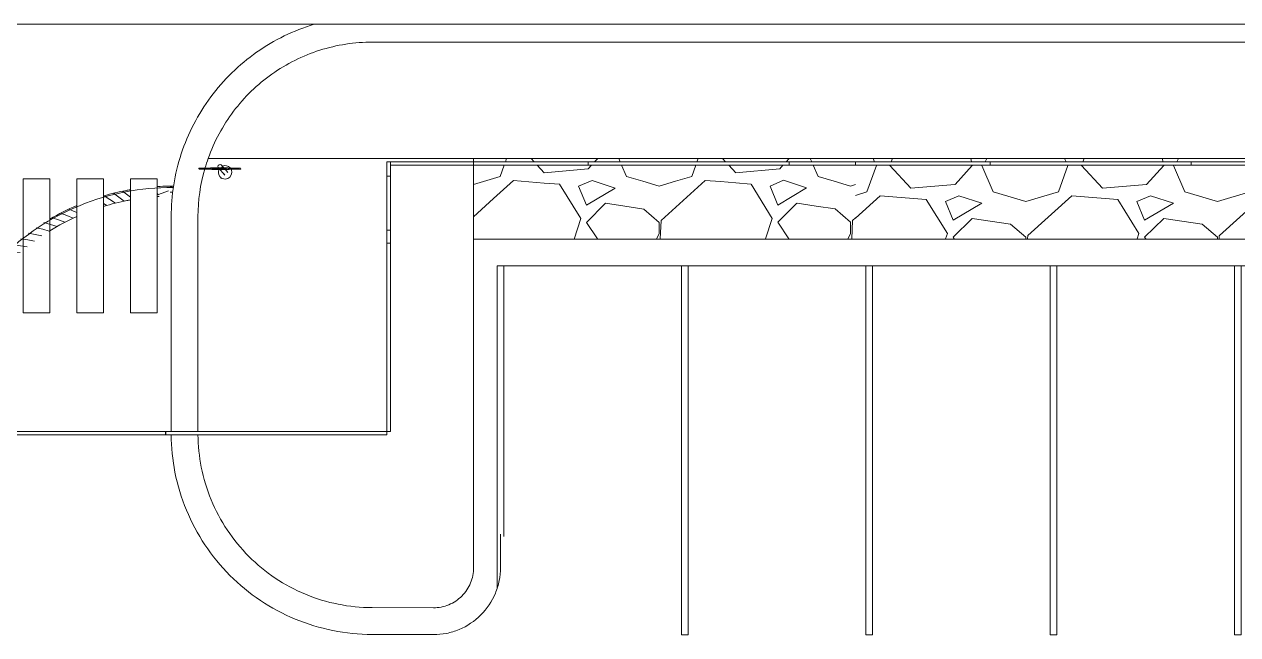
# Model space of a CAD drawing. Header units: metres. Extents: x -55 to 263, y -124 to 62.
# Drawn here: x 2.04 to 20.15, y 33.04 to 42.14 of the extents above; entities that cross this region are included whole.
import ezdxf

# ---------------------------------------------------------------- set-up
doc = ezdxf.new("R2010")
doc.units = ezdxf.units.M
for name, color, linetype, lineweight in [('0-1', 7, 'Continuous', 5), ('45ESTAC-1', 53, 'Continuous', 5), ('46BANQ-2', 254, 'Continuous', 5), ('47VEGET-1', 53, 'Continuous', 5), ('55BARANDAL-1', 53, 'Continuous', 5), ('55BARANDAL-2', 133, 'Continuous', 5), ('70LINEA-1', 254, 'Continuous', 5), ('70LINEA-2', 50, 'Continuous', 5)]:
    doc.layers.add(name, color=color, linetype=linetype, lineweight=lineweight)

# ---------------------------------------------------------------- blocks, each defined once
blk = doc.blocks.new('FP_12-A1 _ A250')
at = {"layer": '70LINEA-1'}
for p, q in [((9.142, 39.87), (9.202, 40.04)), ((9.22, 40.09), (9.238, 40.141)), ((9.649, 40.09), (9.602, 40.141)), ((9.799, 39.928), (9.696, 40.04)), ((10.506, 40.04), (10.456, 39.984)), ((10.597, 40.141), (10.551, 40.09)), ((10.91, 40.141), (10.932, 40.09)), ((10.954, 40.04), (11.027, 39.871)), ((11.999, 39.871), (12.059, 40.04)), ((12.077, 40.09), (12.095, 40.141)), ((12.506, 40.09), (12.46, 40.141)), ((12.656, 39.929), (12.553, 40.04)), ((13.361, 40.04), (13.313, 39.985)), ((13.453, 40.141), (13.407, 40.09)), ((13.768, 40.141), (13.79, 40.09)), ((13.812, 40.04), (13.884, 39.872)), ((8.944, 39.812), (9.142, 39.87)), ((10.018, 39.947), (9.799, 39.928)), ((10.237, 39.966), (10.018, 39.947)), ((10.456, 39.985), (10.237, 39.966)), ((11.027, 39.871), (11.27, 39.8)), ((11.756, 39.8), (11.999, 39.871)), ((12.874, 39.948), (12.655, 39.929)), ((13.093, 39.967), (12.874, 39.948)), ((13.312, 39.986), (13.093, 39.967)), ((13.884, 39.872), (14.127, 39.801)), ((8.746, 39.754), (8.944, 39.812)), ((9.342, 39.813), (9.044, 39.542)), ((9.57, 39.794), (9.342, 39.813)), ((9.799, 39.775), (9.57, 39.794)), ((10.028, 39.757), (9.799, 39.775)), ((10.343, 39.245), (10.028, 39.757)), ((10.513, 39.814), (10.313, 39.728)), ((10.313, 39.728), (10.428, 39.444)), ((10.428, 39.444), (10.856, 39.7)), ((10.856, 39.7), (10.513, 39.814)), ((11.27, 39.8), (11.513, 39.729)), ((11.513, 39.729), (11.756, 39.8)), ((12.199, 39.814), (11.871, 39.515)), ((12.427, 39.795), (12.199, 39.814)), ((12.656, 39.776), (12.427, 39.795)), ((12.884, 39.757), (12.656, 39.776)), ((13.2, 39.246), (12.885, 39.758)), ((13.37, 39.815), (13.17, 39.729)), ((13.17, 39.729), (13.285, 39.445)), ((13.285, 39.445), (13.713, 39.701)), ((13.713, 39.701), (13.37, 39.815)), ((14.127, 39.801), (14.37, 39.73)), ((14.37, 39.73), (14.442, 39.751)), ((9.044, 39.542), (8.746, 39.271)), ((10.714, 39.472), (10.428, 39.188)), ((11, 39.43), (10.714, 39.472)), ((11.871, 39.515), (11.543, 39.216)), ((13.57, 39.473), (13.285, 39.189)), ((13.856, 39.431), (13.571, 39.473)), ((11.285, 39.387), (11, 39.43)), ((11.514, 39.188), (11.285, 39.387)), ((14.142, 39.388), (13.856, 39.431)), ((14.371, 39.189), (14.142, 39.388)), ((10.246, 38.94), (10.343, 39.245)), ((10.428, 39.188), (10.594, 38.941)), ((11.514, 39.017), (11.514, 39.188)), ((11.543, 39.216), (11.53, 38.941)), ((13.102, 38.941), (13.199, 39.245)), ((13.285, 39.189), (13.451, 38.942)), ((14.371, 39.018), (14.371, 39.189)), ((14.399, 39.217), (14.387, 38.942)), ((14.441, 39.256), (14.399, 39.217)), ((11.472, 38.941), (11.514, 39.017)), ((14.329, 38.942), (14.371, 39.018))]:
    blk.add_line(p, q, dxfattribs=at)
blk = doc.blocks.new('FP_13-A1 _ A250')
at = {"layer": '70LINEA-1'}
for p, q in [((14.613, 39.641), (14.756, 40.034)), ((14.706, 40.141), (14.729, 40.09)), ((14.753, 40.04), (14.756, 40.034)), ((14.956, 40.034), (14.958, 40.04)), ((15.27, 39.697), (14.956, 40.035)), ((14.977, 40.09), (14.996, 40.141)), ((16.185, 40.034), (15.928, 39.753)), ((16.173, 40.09), (16.163, 40.141)), ((16.185, 40.034), (16.183, 40.04)), ((16.327, 40.034), (16.499, 39.641)), ((16.356, 40.034), (16.358, 40.04)), ((16.38, 40.09), (16.402, 40.141)), ((17.471, 39.641), (17.613, 40.034)), ((17.563, 40.141), (17.587, 40.09)), ((17.611, 40.04), (17.613, 40.034)), ((17.813, 40.034), (17.815, 40.04)), ((18.128, 39.698), (17.813, 40.035)), ((17.835, 40.09), (17.854, 40.141)), ((19.042, 40.034), (18.785, 39.753)), ((19.031, 40.09), (19.02, 40.141)), ((19.042, 40.034), (19.041, 40.04)), ((19.185, 40.034), (19.356, 39.641)), ((19.213, 40.034), (19.216, 40.04)), ((19.238, 40.09), (19.26, 40.141)), ((20.328, 39.641), (20.471, 40.034)), ((20.42, 40.141), (20.444, 40.09)), ((20.468, 40.04), (20.471, 40.034)), ((20.671, 40.034), (20.673, 40.04)), ((20.985, 39.698), (20.671, 40.035)), ((20.692, 40.09), (20.711, 40.141)), ((21.899, 40.034), (21.643, 39.753)), ((21.888, 40.09), (21.878, 40.141)), ((21.899, 40.034), (21.898, 40.04)), ((22.042, 40.034), (22.214, 39.641)), ((22.071, 40.034), (22.073, 40.04)), ((22.095, 40.09), (22.117, 40.141)), ((23.186, 39.641), (23.328, 40.034)), ((23.278, 40.141), (23.302, 40.09)), ((23.326, 40.04), (23.328, 40.034)), ((23.843, 39.698), (23.528, 40.035)), ((23.549, 40.09), (23.569, 40.141)), ((24.757, 40.034), (24.5, 39.753)), ((24.745, 40.09), (24.735, 40.141)), ((24.757, 40.034), (24.756, 40.04)), ((24.9, 40.034), (25.071, 39.641)), ((24.953, 40.09), (24.975, 40.141)), ((26.043, 39.641), (26.186, 40.034)), ((26.135, 40.141), (26.159, 40.09)), ((26.183, 40.04), (26.186, 40.034)), ((26.7, 39.698), (26.386, 40.035)), ((26.407, 40.09), (26.426, 40.141)), ((27.614, 40.034), (27.357, 39.753)), ((27.603, 40.09), (27.593, 40.141)), ((27.614, 40.034), (27.613, 40.04)), ((27.757, 40.034), (27.929, 39.641)), ((27.81, 40.09), (27.832, 40.141)), ((28.901, 39.641), (29.043, 40.035)), ((28.993, 40.141), (29.017, 40.09)), ((29.041, 40.04), (29.043, 40.034)), ((29.558, 39.698), (29.243, 40.035)), ((29.264, 40.09), (29.284, 40.141)), ((30.472, 40.034), (30.215, 39.753)), ((30.46, 40.09), (30.45, 40.141)), ((30.472, 40.034), (30.471, 40.04)), ((30.615, 40.035), (30.786, 39.641)), ((30.668, 40.09), (30.69, 40.141)), ((31.758, 39.641), (31.901, 40.035)), ((31.85, 40.141), (31.874, 40.09)), ((32.415, 39.698), (32.101, 40.035)), ((32.122, 40.09), (32.141, 40.141)), ((33.329, 40.034), (33.072, 39.753)), ((33.318, 40.09), (33.308, 40.141)), ((33.329, 40.034), (33.328, 40.04)), ((33.472, 40.035), (33.644, 39.641)), ((33.525, 40.09), (33.547, 40.141)), ((15.927, 39.753), (15.27, 39.697)), ((18.785, 39.753), (18.128, 39.697)), ((21.642, 39.753), (20.985, 39.697)), ((24.5, 39.753), (23.843, 39.697)), ((27.357, 39.753), (26.7, 39.697)), ((30.215, 39.753), (29.558, 39.697)), ((33.072, 39.754), (32.415, 39.697)), ((14.441, 39.591), (14.613, 39.641)), ((14.813, 39.585), (14.441, 39.25)), ((15.499, 39.528), (14.813, 39.584)), ((15.814, 39.022), (15.499, 39.528)), ((15.985, 39.584), (15.785, 39.5)), ((15.785, 39.5), (15.899, 39.219)), ((15.899, 39.219), (16.328, 39.472)), ((16.328, 39.472), (15.985, 39.585)), ((16.499, 39.641), (16.985, 39.5)), ((16.985, 39.5), (17.471, 39.641)), ((17.671, 39.585), (17.014, 38.994)), ((18.357, 39.528), (17.671, 39.584)), ((18.672, 39.023), (18.357, 39.528)), ((18.842, 39.585), (18.642, 39.5)), ((18.642, 39.5), (18.757, 39.219)), ((18.757, 39.219), (19.185, 39.472)), ((19.185, 39.472), (18.842, 39.585)), ((19.356, 39.641), (19.842, 39.5)), ((19.843, 39.5), (20.328, 39.641)), ((20.528, 39.585), (19.872, 38.994)), ((21.214, 39.528), (20.528, 39.584)), ((21.529, 39.023), (21.214, 39.529)), ((21.7, 39.585), (21.5, 39.5)), ((21.5, 39.5), (21.614, 39.219)), ((21.614, 39.219), (22.043, 39.472)), ((22.043, 39.472), (21.7, 39.585)), ((22.214, 39.641), (22.7, 39.5)), ((22.7, 39.5), (23.186, 39.641)), ((23.386, 39.585), (22.729, 38.994)), ((24.072, 39.528), (23.386, 39.584)), ((24.387, 39.023), (24.072, 39.529)), ((24.557, 39.585), (24.357, 39.5)), ((24.357, 39.5), (24.472, 39.219)), ((24.472, 39.219), (24.9, 39.472)), ((24.9, 39.472), (24.557, 39.585)), ((25.071, 39.641), (25.557, 39.5)), ((25.558, 39.5), (26.043, 39.641)), ((26.243, 39.585), (25.586, 38.994)), ((26.929, 39.528), (26.243, 39.584)), ((27.244, 39.023), (26.929, 39.529)), ((27.415, 39.585), (27.215, 39.5)), ((27.215, 39.5), (27.329, 39.219)), ((27.329, 39.219), (27.758, 39.472)), ((27.758, 39.472), (27.415, 39.585)), ((27.929, 39.641), (28.415, 39.5)), ((28.415, 39.5), (28.901, 39.641)), ((29.101, 39.585), (28.444, 38.994)), ((29.787, 39.528), (29.101, 39.585)), ((30.102, 39.023), (29.787, 39.529)), ((30.272, 39.585), (30.072, 39.5)), ((30.072, 39.5), (30.187, 39.219)), ((30.187, 39.219), (30.615, 39.472)), ((30.615, 39.472), (30.272, 39.585)), ((30.786, 39.641), (31.272, 39.5)), ((31.272, 39.5), (31.758, 39.641)), ((31.958, 39.585), (31.301, 38.994)), ((32.644, 39.528), (31.958, 39.585)), ((32.959, 39.023), (32.644, 39.529)), ((33.13, 39.585), (32.93, 39.5)), ((32.93, 39.5), (33.044, 39.219)), ((33.044, 39.219), (33.473, 39.472)), ((33.473, 39.472), (33.13, 39.585)), ((33.644, 39.641), (34.13, 39.5)), ((34.13, 39.5), (34.351, 39.564)), ((16.185, 39.247), (15.9, 38.966)), ((16.757, 39.163), (16.185, 39.247)), ((16.986, 38.966), (16.757, 39.163)), ((19.043, 39.247), (18.757, 38.966)), ((19.614, 39.163), (19.043, 39.247)), ((19.843, 38.966), (19.615, 39.163)), ((21.9, 39.247), (21.615, 38.966)), ((22.472, 39.163), (21.9, 39.247)), ((22.701, 38.966), (22.472, 39.163)), ((24.758, 39.247), (24.472, 38.966)), ((25.329, 39.163), (24.758, 39.247)), ((25.558, 38.966), (25.329, 39.163)), ((27.615, 39.247), (27.33, 38.966)), ((28.187, 39.163), (27.615, 39.248)), ((28.416, 38.966), (28.187, 39.163)), ((30.472, 39.247), (30.187, 38.966)), ((31.044, 39.163), (30.473, 39.248)), ((31.273, 38.966), (31.044, 39.163)), ((33.33, 39.247), (33.044, 38.966)), ((33.902, 39.163), (33.33, 39.248)), ((34.131, 38.966), (33.902, 39.163)), ((34.351, 39.167), (34.159, 38.994)), ((15.788, 38.942), (15.814, 39.022)), ((15.9, 38.966), (15.916, 38.942)), ((16.985, 38.942), (16.985, 38.966)), ((17.014, 38.994), (17.011, 38.942)), ((18.645, 38.942), (18.671, 39.022)), ((18.757, 38.966), (18.774, 38.942)), ((19.843, 38.942), (19.843, 38.966)), ((19.871, 38.994), (19.869, 38.942)), ((21.503, 38.942), (21.529, 39.022)), ((21.615, 38.966), (21.631, 38.942)), ((22.7, 38.942), (22.7, 38.966)), ((22.729, 38.994), (22.726, 38.942)), ((24.36, 38.942), (24.386, 39.022)), ((24.472, 38.966), (24.488, 38.942)), ((25.558, 38.942), (25.558, 38.966)), ((25.586, 38.994), (25.584, 38.942)), ((27.218, 38.942), (27.244, 39.022)), ((27.329, 38.966), (27.346, 38.942)), ((28.415, 38.942), (28.415, 38.966)), ((28.444, 38.995), (28.441, 38.942)), ((30.075, 38.942), (30.101, 39.022)), ((30.187, 38.966), (30.203, 38.942)), ((31.273, 38.942), (31.273, 38.966)), ((31.301, 38.995), (31.299, 38.942)), ((32.933, 38.942), (32.959, 39.023)), ((33.044, 38.966), (33.061, 38.942)), ((34.13, 38.942), (34.13, 38.966)), ((34.159, 38.995), (34.156, 38.942))]:
    blk.add_line(p, q, dxfattribs=at)
blk = doc.blocks.new('FP_250-A1 _ A250')
at = {"layer": '70LINEA-2'}
for p, q in [((3.509, 39.653), (3.589, 39.592)), ((3.225, 39.47), (3.273, 39.44)), ((3.235, 39.585), (3.321, 39.531)), ((3.321, 39.531), (3.403, 39.475)), ((3.372, 39.622), (3.454, 39.565)), ((3.454, 39.565), (3.534, 39.505)), ((3.589, 39.592), (3.625, 39.563)), ((4.025, 39.617), (4.044, 39.598)), ((2.582, 39.324), (2.677, 39.289)), ((2.677, 39.289), (2.77, 39.25)), ((2.708, 39.387), (2.802, 39.347)), ((2.802, 39.347), (2.825, 39.336)), ((2.218, 39.108), (2.318, 39.085)), ((2.336, 39.185), (2.435, 39.157)), ((2.435, 39.157), (2.531, 39.126)), ((2.458, 39.257), (2.555, 39.225)), ((2.555, 39.225), (2.649, 39.191)), ((1.991, 38.941), (2.093, 38.926)), ((2.093, 38.926), (2.193, 38.907)), ((2.103, 39.027), (2.204, 39.007)), ((2.204, 39.007), (2.303, 38.985)), ((2.318, 39.085), (2.416, 39.058)), ((1.778, 38.757), (1.881, 38.75)), ((1.881, 38.75), (1.982, 38.739)), ((1.882, 38.851), (1.985, 38.84)), ((1.985, 38.84), (2.086, 38.825)), ((1.676, 38.659), (1.78, 38.656)), ((1.78, 38.656), (1.882, 38.65)), ((1.486, 38.451), (1.59, 38.456)), ((1.579, 38.556), (1.683, 38.558)), ((1.59, 38.456), (1.693, 38.459)), ((1.683, 38.558), (1.786, 38.556)), ((1.313, 38.228), (1.416, 38.243)), ((1.397, 38.341), (1.501, 38.351)), ((1.416, 38.243), (1.519, 38.253)), ((1.501, 38.351), (1.604, 38.358)), ((1.233, 38.112), (1.336, 38.131)), ((1.26, 38.016), (1.362, 38.035)), ((1.336, 38.131), (1.438, 38.146)), ((1.086, 37.871), (1.188, 37.898)), ((1.157, 37.993), (1.26, 38.016)), ((1.188, 37.898), (1.289, 37.922)), ((0.96, 37.619), (1.059, 37.655)), ((1.021, 37.746), (1.121, 37.778)), ((1.059, 37.655), (1.159, 37.687)), ((1.121, 37.778), (1.222, 37.806)), ((0.904, 37.49), (1.002, 37.53)), ((1.002, 37.53), (1.1, 37.566)), ((0.853, 37.358), (0.949, 37.402)), ((0.902, 37.273), (0.998, 37.317)), ((0.949, 37.402), (1.046, 37.443)), ((0.767, 37.09), (0.86, 37.142)), ((0.807, 37.225), (0.902, 37.273)), ((0.86, 37.142), (0.954, 37.19)), ((0.732, 36.953), (0.823, 37.009)), ((0.791, 36.875), (0.881, 36.931)), ((0.823, 37.009), (0.915, 37.061)), ((0.702, 36.815), (0.791, 36.875)), ((0.764, 36.74), (0.852, 36.8)), ((0.659, 36.537), (0.743, 36.604)), ((0.678, 36.676), (0.764, 36.74)), ((0.743, 36.604), (0.828, 36.667)), ((0.646, 36.396), (0.727, 36.467)), ((0.716, 36.33), (0.796, 36.4)), ((0.727, 36.467), (0.81, 36.534)), ((0.638, 36.255), (0.716, 36.33)), ((0.717, 36.198), (0.788, 36.266)), ((0.647, 36.126), (0.717, 36.198)), ((0.78, 36.126), (0.785, 36.132))]:
    blk.add_line(p, q, dxfattribs=at)
blk = doc.blocks.new('FP_251-A1 _ A250')
at = {"layer": '70LINEA-2'}
for p, q in [((4.178, 39.727), (4.217, 39.724)), ((4.217, 39.724), (4.248, 39.724)), ((4.248, 39.724), (4.269, 39.727))]:
    blk.add_line(p, q, dxfattribs=at)
blk = doc.blocks.new('FP_252-A1 _ A250')
at = {"layer": '70LINEA-2'}
for p, q in [((4.218, 39.638), (4.239, 39.638)), ((4.239, 39.638), (4.257, 39.637))]:
    blk.add_line(p, q, dxfattribs=at)
blk = doc.blocks.new('Parking Lot - Single - Single-V91-A1 _ A250')
at = {"layer": '70LINEA-1'}
for p, q in [((20.095, 38.509), (20.095, 38.54)), ((20.095, 38.54), (20.096, 38.54)), ((20.196, 38.54), (20.096, 38.54)), ((20.096, 38.54), (20.096, 33.04)), ((22.846, 38.54), (20.196, 38.54)), ((20.196, 33.04), (20.196, 38.54)), ((20.095, 33.04), (20.096, 33.04)), ((20.096, 33.04), (20.196, 33.04)), ((20.196, 33.04), (20.195, 33.04))]:
    blk.add_line(p, q, dxfattribs=at)
blk = doc.blocks.new('Parking Lot - Single - Single-V92-A1 _ A250')
at = {"layer": '70LINEA-1'}
for p, q in [((17.345, 37.387), (17.345, 38.54)), ((17.345, 38.54), (17.346, 38.54)), ((17.446, 38.54), (17.346, 38.54)), ((17.346, 38.54), (17.346, 33.04)), ((20.096, 38.54), (17.446, 38.54)), ((17.446, 33.04), (17.446, 38.54)), ((17.345, 33.04), (17.346, 33.04)), ((17.346, 33.04), (17.446, 33.04)), ((17.446, 33.04), (17.445, 33.04))]:
    blk.add_line(p, q, dxfattribs=at)
blk = doc.blocks.new('Parking Lot - Single - Single-V93-A1 _ A250')
at = {"layer": '70LINEA-1'}
for p, q in [((14.595, 36.265), (14.595, 38.54)), ((14.595, 38.54), (14.596, 38.54)), ((14.696, 38.54), (14.596, 38.54)), ((14.596, 38.54), (14.596, 33.04)), ((17.346, 38.54), (14.696, 38.54)), ((14.696, 33.04), (14.696, 38.54)), ((14.595, 33.04), (14.596, 33.04)), ((14.596, 33.04), (14.696, 33.04)), ((14.696, 33.04), (14.695, 33.04))]:
    blk.add_line(p, q, dxfattribs=at)
blk = doc.blocks.new('Parking Lot - Single - Single-V94-A1 _ A250')
at = {"layer": '70LINEA-1'}
for p, q in [((11.845, 35.143), (11.845, 38.54)), ((11.845, 38.54), (11.846, 38.54)), ((11.946, 38.54), (11.846, 38.54)), ((11.846, 38.54), (11.846, 33.04)), ((14.596, 38.54), (11.946, 38.54)), ((11.946, 33.04), (11.946, 38.54)), ((11.845, 33.04), (11.846, 33.04)), ((11.846, 33.04), (11.946, 33.04)), ((11.946, 33.04), (11.945, 33.04))]:
    blk.add_line(p, q, dxfattribs=at)
blk = doc.blocks.new('Parking Lot - Single - Single-V95-A1 _ A250')
at = {"layer": '70LINEA-1'}
for p, q in [((0.05, 0), (-0.05, 0)), ((-0.05, 0), (-0.05, -4.81)), ((2.7, 0), (0.05, 0)), ((0.05, -4.038), (0.05, 0))]:
    blk.add_line(p, q, dxfattribs=at)
blk = doc.blocks.new('Street Paint - Crossroad - Peatonal Walk-7942358-A1 _ A250')
at = {"layer": '70LINEA-2'}
for p, q in [((-2.375, 39.839), (-2.775, 39.839)), ((-2.775, 39.839), (-2.775, 37.84)), ((-2.375, 37.84), (-2.375, 39.839)), ((-1.575, 39.839), (-1.975, 39.839)), ((-1.975, 39.839), (-1.975, 37.84)), ((-1.575, 37.84), (-1.575, 39.839)), ((-0.775, 39.839), (-1.175, 39.839)), ((-1.175, 39.839), (-1.175, 37.84)), ((-0.775, 38.982), (-0.775, 39.839)), ((0.025, 39.839), (-0.375, 39.839)), ((-0.375, 39.839), (-0.375, 38.626)), ((0.025, 38.131), (0.025, 39.839)), ((0.825, 39.839), (0.425, 39.839)), ((0.425, 39.839), (0.425, 37.84)), ((0.825, 37.84), (0.825, 39.839)), ((1.625, 39.839), (1.225, 39.839)), ((1.225, 39.839), (1.225, 37.84)), ((1.625, 37.84), (1.625, 39.839)), ((2.425, 39.839), (2.025, 39.839)), ((2.025, 39.839), (2.025, 37.84)), ((2.425, 37.84), (2.425, 39.839)), ((3.225, 39.839), (2.825, 39.839)), ((2.825, 39.839), (2.825, 37.84)), ((3.225, 37.84), (3.225, 39.839)), ((4.025, 39.839), (3.625, 39.839)), ((3.625, 39.839), (3.625, 37.84)), ((4.025, 37.84), (4.025, 39.839)), ((-0.775, 37.84), (-0.775, 38.843)), ((-0.375, 38.437), (-0.375, 37.84)), ((0.025, 37.84), (0.025, 38.101)), ((-2.775, 37.84), (-2.375, 37.84)), ((-2.775, 37.839), (-2.775, 37.84)), ((-2.375, 37.839), (-2.775, 37.839)), ((-2.375, 37.84), (-2.375, 37.839)), ((-1.975, 37.84), (-1.575, 37.84)), ((-1.975, 37.839), (-1.975, 37.84)), ((-1.575, 37.839), (-1.975, 37.839)), ((-1.575, 37.84), (-1.575, 37.839)), ((-1.175, 37.84), (-0.775, 37.84)), ((-1.175, 37.839), (-1.175, 37.84)), ((-0.775, 37.839), (-1.175, 37.839)), ((-0.775, 37.84), (-0.775, 37.839)), ((-0.375, 37.84), (0.025, 37.84)), ((-0.375, 37.839), (-0.375, 37.84)), ((0.025, 37.839), (-0.375, 37.839)), ((0.025, 37.84), (0.025, 37.839)), ((0.425, 37.84), (0.825, 37.84)), ((0.425, 37.839), (0.425, 37.84)), ((0.825, 37.839), (0.425, 37.839)), ((0.825, 37.84), (0.825, 37.839)), ((1.225, 37.84), (1.625, 37.84)), ((1.625, 37.839), (1.243, 37.839)), ((1.625, 37.84), (1.625, 37.839)), ((2.025, 37.84), (2.425, 37.84)), ((2.025, 37.839), (2.025, 37.84)), ((2.425, 37.839), (2.025, 37.839)), ((2.425, 37.84), (2.425, 37.839)), ((2.825, 37.84), (3.225, 37.84)), ((2.825, 37.839), (2.825, 37.84)), ((3.225, 37.839), (2.825, 37.839)), ((3.225, 37.84), (3.225, 37.839)), ((3.625, 37.84), (4.025, 37.84)), ((3.625, 37.839), (3.625, 37.84)), ((4.025, 37.839), (3.625, 37.839)), ((4.025, 37.84), (4.025, 37.839))]:
    blk.add_line(p, q, dxfattribs=at)
blk = doc.blocks.new('Railing - Railing-7509075-A1 _ A250')
at = {"layer": '55BARANDAL-1'}
for p, q in [((4.153, 36.021), (4.153, 36.072)), ((7.453, 36.072), (4.153, 36.072)), ((7.453, 36.072), (7.453, 36.021)), ((4.153, 36.021), (7.453, 36.021))]:
    blk.add_line(p, q, dxfattribs=at)
blk = doc.blocks.new('Railing - Railing-7533586-A1 _ A250')
at = {"layer": '55BARANDAL-1'}
for p, q in [((8.746, 40.04), (8.746, 40.09)), ((8.746, 40.09), (10.454, 40.09)), ((10.454, 40.04), (8.746, 40.04)), ((10.454, 40.09), (10.454, 40.04)), ((10.454, 40.04), (10.454, 40.09)), ((10.454, 40.09), (13.454, 40.09)), ((13.454, 40.04), (10.454, 40.04)), ((13.454, 40.09), (13.454, 40.04)), ((13.454, 40.04), (13.454, 40.09)), ((13.454, 40.09), (14.442, 40.09)), ((14.442, 40.04), (13.454, 40.04)), ((14.442, 40.04), (14.442, 40.09)), ((14.442, 40.09), (16.453, 40.09)), ((16.453, 40.04), (14.442, 40.04)), ((16.453, 40.09), (16.453, 40.04)), ((16.453, 40.04), (16.453, 40.09)), ((16.453, 40.09), (19.453, 40.09)), ((19.453, 40.04), (16.453, 40.04)), ((19.453, 40.09), (19.453, 40.04)), ((19.453, 40.04), (19.453, 40.09)), ((19.453, 40.09), (22.453, 40.09)), ((22.453, 40.04), (19.453, 40.04))]:
    blk.add_line(p, q, dxfattribs=at)
at = {"layer": '55BARANDAL-2'}
for p, q in [((7.504, 40.09), (8.746, 40.09)), ((8.746, 40.04), (7.504, 40.04))]:
    blk.add_line(p, q, dxfattribs=at)
blk = doc.blocks.new('Railing - Railing-7658345-A1 _ A250')
at = {"layer": '55BARANDAL-1'}
for p, q in [((0.681, 36.021), (0.681, 36.072)), ((4.149, 36.072), (0.681, 36.072)), ((4.149, 36.072), (4.149, 36.021)), ((0.681, 36.021), (4.149, 36.021))]:
    blk.add_line(p, q, dxfattribs=at)
blk = doc.blocks.new('Railing - Railing-7659047-A1 _ A250')
at = {"layer": '55BARANDAL-1'}
for p, q in [((7.453, 39.072), (7.504, 39.072)), ((7.453, 38.879), (7.453, 39.072)), ((7.504, 39.072), (7.504, 38.879)), ((7.453, 36.072), (7.453, 38.879)), ((7.504, 38.879), (7.453, 38.879)), ((7.504, 38.879), (7.504, 36.072)), ((7.504, 36.072), (7.453, 36.072))]:
    blk.add_line(p, q, dxfattribs=at)
blk = doc.blocks.new('Railing - Railing-7659149-A1 _ A250')
at = {"layer": '55BARANDAL-1'}
for p, q in [((7.504, 40.09), (7.453, 40.09)), ((7.453, 39.072), (7.453, 39.875)), ((7.504, 39.875), (7.453, 39.875)), ((7.504, 39.875), (7.504, 39.072)), ((7.504, 39.072), (7.453, 39.072))]:
    blk.add_line(p, q, dxfattribs=at)
at = {"layer": '55BARANDAL-2'}
for points in [[(7.453, 39.875), (7.453, 39.947), (7.453, 40.019), (7.453, 40.09)], [(7.504, 40.09), (7.504, 40.019), (7.504, 39.947), (7.504, 39.875)]]:
    blk.add_open_spline(points, degree=3, dxfattribs=at)
blk = doc.blocks.new('Sign - Stop - 30 Km_h-7909936-A1 _ A250')
at = {"layer": '45ESTAC-1'}
for p, q in [((5.024, 39.998), (4.987, 40.04)), ((4.647, 39.994), (4.822, 40.001)), ((4.822, 40), (4.647, 39.993)), ((4.647, 39.994), (4.647, 39.993)), ((4.647, 39.993), (4.655, 39.983)), ((4.655, 39.983), (4.842, 39.977)), ((4.667, 39.993), (4.831, 39.999)), ((4.675, 39.984), (4.667, 39.993)), ((4.85, 39.978), (4.675, 39.984)), ((4.687, 39.992), (4.84, 39.998)), ((4.695, 39.984), (4.687, 39.992)), ((4.705, 39.984), (4.695, 39.984)), ((4.698, 39.985), (4.748, 39.991)), ((4.748, 39.99), (4.698, 39.983)), ((4.711, 39.985), (4.698, 39.985)), ((4.698, 39.983), (4.698, 39.985)), ((4.698, 39.983), (4.716, 39.983)), ((4.858, 39.978), (4.709, 39.984)), ((4.716, 39.983), (4.729, 39.985)), ((4.729, 39.985), (4.794, 39.985)), ((4.735, 39.986), (4.751, 39.988)), ((4.787, 39.986), (4.735, 39.986)), ((4.782, 39.987), (4.738, 39.987)), ((4.741, 39.987), (4.778, 39.987)), ((4.751, 39.989), (4.745, 39.989)), ((4.748, 39.991), (4.767, 39.991)), ((4.748, 39.991), (4.748, 39.99)), ((4.767, 39.99), (4.748, 39.99)), ((4.758, 39.991), (4.751, 39.989)), ((4.751, 39.988), (4.758, 39.989)), ((4.751, 39.989), (4.751, 39.988)), ((4.767, 39.99), (4.758, 39.991)), ((4.758, 39.989), (4.758, 39.991)), ((4.758, 39.989), (4.77, 39.987)), ((4.767, 39.991), (4.829, 39.985)), ((4.767, 39.991), (4.767, 39.99)), ((4.829, 39.983), (4.767, 39.99)), ((4.77, 39.987), (4.787, 39.986)), ((4.794, 39.985), (4.811, 39.983)), ((4.811, 39.983), (4.829, 39.983)), ((4.822, 40.001), (5.079, 40.001)), ((4.822, 40.001), (4.822, 40)), ((5.079, 40), (4.822, 40)), ((4.829, 39.985), (4.829, 39.983)), ((4.831, 39.999), (5.071, 39.999)), ((4.84, 39.998), (5.063, 39.998)), ((4.842, 39.977), (5.099, 39.977)), ((4.844, 39.991), (4.861, 39.991)), ((4.844, 39.991), (4.844, 39.99)), ((4.861, 39.99), (4.844, 39.99)), ((4.844, 39.99), (4.849, 39.983)), ((4.849, 39.983), (4.943, 39.983)), ((5.09, 39.978), (4.85, 39.978)), ((5.081, 39.978), (4.858, 39.978)), ((4.861, 39.991), (4.866, 39.985)), ((4.861, 39.991), (4.861, 39.99)), ((4.866, 39.984), (4.861, 39.99)), ((4.866, 39.985), (4.942, 39.985)), ((4.942, 39.984), (4.866, 39.984)), ((4.94, 39.999), (5.034, 39.892)), ((4.942, 39.985), (4.943, 39.985)), ((4.942, 39.985), (4.942, 39.984)), ((4.943, 39.983), (4.942, 39.984)), ((4.943, 39.985), (4.943, 39.983)), ((4.949, 39.991), (5.06, 39.991)), ((4.949, 39.991), (4.949, 39.99)), ((5.06, 39.99), (4.949, 39.99)), ((4.949, 39.99), (4.949, 39.989)), ((4.949, 39.989), (4.996, 39.989)), ((4.963, 39.868), (4.985, 39.843)), ((4.996, 39.989), (5.001, 39.983)), ((5.019, 39.985), (5.001, 39.985)), ((5.001, 39.983), (5.001, 39.985)), ((5.001, 39.983), (5.019, 39.983)), ((5.019, 39.983), (5.014, 39.989)), ((5.014, 39.989), (5.061, 39.989)), ((5.019, 39.985), (5.019, 39.983)), ((5.081, 39.933), (5.04, 39.98)), ((5.06, 39.991), (5.061, 39.991)), ((5.06, 39.991), (5.06, 39.99)), ((5.061, 39.989), (5.06, 39.99)), ((5.061, 39.991), (5.061, 39.989)), ((5.063, 39.998), (5.226, 39.992)), ((5.071, 39.999), (5.246, 39.993)), ((5.079, 40.001), (5.266, 39.994)), ((5.079, 40), (5.079, 40.001)), ((5.266, 39.993), (5.079, 40)), ((5.233, 39.984), (5.081, 39.978)), ((5.083, 39.988), (5.087, 39.989)), ((5.087, 39.988), (5.083, 39.986)), ((5.089, 39.987), (5.083, 39.988)), ((5.083, 39.986), (5.083, 39.988)), ((5.083, 39.986), (5.089, 39.985)), ((5.087, 39.989), (5.093, 39.99)), ((5.087, 39.989), (5.087, 39.988)), ((5.093, 39.988), (5.087, 39.988)), ((5.103, 39.986), (5.089, 39.987)), ((5.089, 39.987), (5.089, 39.985)), ((5.089, 39.985), (5.103, 39.984)), ((5.254, 39.984), (5.09, 39.978)), ((5.093, 39.99), (5.101, 39.99)), ((5.093, 39.99), (5.093, 39.988)), ((5.101, 39.989), (5.093, 39.988)), ((5.099, 39.977), (5.274, 39.983)), ((5.101, 39.99), (5.111, 39.991)), ((5.101, 39.99), (5.101, 39.989)), ((5.111, 39.989), (5.101, 39.989)), ((5.104, 39.989), (5.101, 39.988)), ((5.101, 39.988), (5.106, 39.987)), ((5.101, 39.988), (5.101, 39.986)), ((5.101, 39.986), (5.104, 39.987)), ((5.106, 39.985), (5.101, 39.986)), ((5.114, 39.985), (5.103, 39.986)), ((5.103, 39.986), (5.103, 39.984)), ((5.103, 39.984), (5.114, 39.983)), ((5.114, 39.99), (5.104, 39.989)), ((5.104, 39.989), (5.104, 39.987)), ((5.104, 39.987), (5.114, 39.988)), ((5.106, 39.987), (5.118, 39.986)), ((5.106, 39.987), (5.106, 39.985)), ((5.118, 39.984), (5.106, 39.985)), ((5.111, 39.991), (5.123, 39.991)), ((5.111, 39.991), (5.111, 39.989)), ((5.123, 39.989), (5.111, 39.989)), ((5.13, 39.99), (5.114, 39.99)), ((5.114, 39.99), (5.114, 39.988)), ((5.114, 39.988), (5.13, 39.989)), ((5.127, 39.985), (5.114, 39.985)), ((5.114, 39.985), (5.114, 39.983)), ((5.114, 39.983), (5.127, 39.983)), ((5.118, 39.986), (5.135, 39.985)), ((5.118, 39.986), (5.118, 39.984)), ((5.135, 39.984), (5.118, 39.984)), ((5.123, 39.991), (5.136, 39.991)), ((5.123, 39.991), (5.123, 39.989)), ((5.136, 39.99), (5.123, 39.989)), ((5.141, 39.985), (5.127, 39.985)), ((5.127, 39.985), (5.127, 39.983)), ((5.127, 39.983), (5.141, 39.983)), ((5.151, 39.991), (5.13, 39.99)), ((5.13, 39.989), (5.13, 39.99)), ((5.13, 39.989), (5.151, 39.989)), ((5.136, 39.975), (5.131, 39.98)), ((5.135, 39.985), (5.156, 39.985)), ((5.135, 39.985), (5.135, 39.984)), ((5.156, 39.983), (5.135, 39.984)), ((5.136, 39.991), (5.15, 39.991)), ((5.136, 39.991), (5.136, 39.99)), ((5.15, 39.99), (5.136, 39.99)), ((5.156, 39.984), (5.141, 39.985)), ((5.141, 39.985), (5.141, 39.983)), ((5.141, 39.983), (5.156, 39.983)), ((5.15, 39.991), (5.169, 39.991)), ((5.15, 39.991), (5.15, 39.99)), ((5.169, 39.99), (5.15, 39.99)), ((5.165, 39.991), (5.151, 39.991)), ((5.151, 39.991), (5.151, 39.989)), ((5.151, 39.989), (5.165, 39.989)), ((5.156, 39.985), (5.176, 39.985)), ((5.172, 39.985), (5.156, 39.984)), ((5.156, 39.985), (5.156, 39.983)), ((5.176, 39.984), (5.156, 39.983)), ((5.156, 39.984), (5.156, 39.983)), ((5.156, 39.983), (5.172, 39.983)), ((5.178, 39.99), (5.165, 39.991)), ((5.165, 39.991), (5.165, 39.989)), ((5.165, 39.989), (5.178, 39.989)), ((5.169, 39.991), (5.186, 39.991)), ((5.169, 39.991), (5.169, 39.99)), ((5.186, 39.989), (5.169, 39.99)), ((5.185, 39.985), (5.172, 39.985)), ((5.172, 39.985), (5.172, 39.983)), ((5.172, 39.983), (5.185, 39.983)), ((5.176, 39.985), (5.193, 39.986)), ((5.176, 39.985), (5.176, 39.984)), ((5.193, 39.984), (5.176, 39.984)), ((5.189, 39.99), (5.178, 39.99)), ((5.178, 39.99), (5.178, 39.989)), ((5.178, 39.989), (5.189, 39.988)), ((5.197, 39.985), (5.185, 39.985)), ((5.185, 39.985), (5.185, 39.983)), ((5.185, 39.983), (5.197, 39.983)), ((5.186, 39.991), (5.201, 39.99)), ((5.186, 39.991), (5.186, 39.989)), ((5.201, 39.989), (5.186, 39.989)), ((5.197, 39.99), (5.189, 39.99)), ((5.189, 39.99), (5.189, 39.988)), ((5.189, 39.988), (5.197, 39.988)), ((5.193, 39.986), (5.203, 39.987)), ((5.193, 39.986), (5.193, 39.984)), ((5.203, 39.985), (5.193, 39.984)), ((5.203, 39.989), (5.197, 39.99)), ((5.197, 39.99), (5.197, 39.988)), ((5.197, 39.988), (5.203, 39.987)), ((5.208, 39.986), (5.197, 39.985)), ((5.197, 39.985), (5.197, 39.983)), ((5.197, 39.983), (5.208, 39.984)), ((5.201, 39.99), (5.213, 39.99)), ((5.201, 39.99), (5.201, 39.989)), ((5.213, 39.988), (5.201, 39.989)), ((5.206, 39.988), (5.203, 39.989)), ((5.203, 39.989), (5.203, 39.987)), ((5.203, 39.987), (5.206, 39.988)), ((5.203, 39.987), (5.206, 39.986)), ((5.203, 39.987), (5.203, 39.985)), ((5.206, 39.986), (5.203, 39.985)), ((5.206, 39.988), (5.206, 39.986)), ((5.22, 39.987), (5.208, 39.986)), ((5.208, 39.986), (5.208, 39.984)), ((5.208, 39.984), (5.22, 39.985)), ((5.213, 39.99), (5.22, 39.989)), ((5.213, 39.99), (5.213, 39.988)), ((5.22, 39.987), (5.213, 39.988)), ((5.22, 39.989), (5.224, 39.988)), ((5.22, 39.989), (5.22, 39.987)), ((5.224, 39.988), (5.22, 39.987)), ((5.224, 39.986), (5.22, 39.987)), ((5.22, 39.987), (5.22, 39.985)), ((5.22, 39.985), (5.224, 39.986)), ((5.224, 39.988), (5.224, 39.986)), ((5.226, 39.992), (5.233, 39.984)), ((5.246, 39.993), (5.254, 39.984)), ((5.266, 39.994), (5.274, 39.984)), ((5.266, 39.994), (5.266, 39.993)), ((5.274, 39.983), (5.266, 39.993))]:
    blk.add_line(p, q, dxfattribs=at)
for centre, major_axis, start_param, end_param in [((4.963, 40.02), (0.0233, 0.0204), 5.563907, 8.7055), ((4.963, 40.02), (0.0233, 0.0204), 2.422315, 3.141593), ((4.963, 40.02), (0.0233, 0.0204), 4.789757, 5.563907), ((5.038, 39.934), (0.0753, 0.0658), 0, 1.253672), ((5.038, 39.934), (0.0753, 0.0658), 1.955447, 2.422315), ((5.038, 39.934), (0.0753, 0.0658), 2.422315, 5.563907), ((5.038, 39.934), (0.0233, 0.0204), 3.050633, 3.141593), ((5.038, 39.934), (0.0233, 0.0204), 3.383514, 3.747695), ((5.038, 39.934), (0.0753, 0.0658), 5.563907, 6.050656)]:
    blk.add_ellipse(centre, major_axis=major_axis, ratio=0.998782, start_param=start_param, end_param=end_param, dxfattribs=at)
blk = doc.blocks.new('22011_AR_rvt-1-A1 _ A250')
at = {"layer": '70LINEA-1'}
h = blk.add_hatch(dxfattribs=at)
h.set_pattern_fill('FP_61', color=256, style=0, pattern_type=2)
h.set_pattern_definition([(20.32, (4.118, 39.738), (-0.034715, 0.09378), [])])
h.paths.add_polyline_path([(4.041, 39.572), (4.07, 39.583), (4.21, 39.669), (4.058, 39.723), (4.057, 39.713)])
for p, q in [((14.441, 42.142), (-7.549, 42.142)), ((-5.077, 42.142), (6.367, 42.142)), ((34.351, 42.142), (14.441, 42.142)), ((7.239, 41.876), (14.441, 41.876)), ((14.441, 41.876), (34.351, 41.876)), ((8.746, 40.141), (4.787, 40.141)), ((4.787, 40.141), (8.746, 40.141)), ((14.441, 40.141), (8.746, 40.141)), ((8.746, 40.141), (8.746, 40.09)), ((8.746, 40.04), (8.746, 34.041)), ((34.351, 40.141), (14.441, 40.141)), ((4.234, 39.27), (4.234, 36.072)), ((4.634, 36.072), (4.634, 39.275)), ((14.441, 38.94), (8.746, 38.94)), ((34.351, 38.94), (14.441, 38.94)), ((9.195, 38.54), (11.846, 38.54)), ((11.946, 38.54), (14.596, 38.54)), ((14.696, 38.54), (17.346, 38.54)), ((17.446, 38.54), (20.096, 38.54)), ((9.146, 34.041), (9.146, 34.541)), ((8.146, 33.441), (7.232, 33.444)), ((7.231, 33.044), (8.146, 33.041))]:
    blk.add_line(p, q, dxfattribs=at)
for centre, radius, start, end in [((4.236, 36.106), 3.602, 89.6228, 180), ((7.234, 39.27), 3, 171.2226, 171.7588)]:
    blk.add_arc(centre, radius, start, end, dxfattribs=at)
for points, knots in [([(6.367, 42.142), (6.214, 42.095), (5.916, 41.979), (5.363, 41.653), (4.784, 41.089), (4.411, 40.371), (4.259, 39.749), (4.234, 39.429), (4.234, 39.27)], [-1, -1, -1, -1, -0.875, -0.75, -0.5, -0.25, -0.125, 0, 0, 0, 0]), ([(4.787, 40.141), (4.831, 40.267), (4.939, 40.512), (5.228, 40.963), (5.713, 41.433), (6.317, 41.733), (6.839, 41.856), (7.105, 41.876), (7.239, 41.876)], [-1, -1, -1, -1, -0.875, -0.75, -0.5, -0.25, -0.125, 0, 0, 0, 0]), ([(3.229, 39.584), (3.339, 39.615), (3.471, 39.647), (3.604, 39.671), (3.625, 39.675)], [-0.18518519, -0.18518519, -0.18518519, -0.18518519, -0.125, -0.1137077, -0.1137077, -0.1137077, -0.1137077]), ([(3.625, 39.523), (3.608, 39.52), (3.473, 39.494), (3.34, 39.461), (3.225, 39.426)], [-0.88447051, -0.88447051, -0.88447051, -0.88447051, -0.875, -0.80866983, -0.80866983, -0.80866983, -0.80866983]), ([(4.234, 36.021), (4.235, 35.833), (4.274, 35.45), (4.443, 34.891), (4.722, 34.369), (5.097, 33.911), (5.554, 33.535), (6.076, 33.256), (6.643, 33.084), (7.035, 33.045), (7.231, 33.044)], [-0.9946102, -0.9946102, -0.9946102, -0.9946102, -0.875, -0.75, -0.625, -0.5, -0.375, -0.25, -0.125, 0, 0, 0, 0]), ([(7.232, 33.444), (7.061, 33.445), (6.721, 33.478), (6.23, 33.628), (5.778, 33.87), (5.382, 34.196), (5.057, 34.592), (4.815, 35.045), (4.669, 35.528), (4.635, 35.859), (4.634, 36.021)], [-1, -1, -1, -1, -0.875, -0.75, -0.625, -0.5, -0.375, -0.25, -0.125, -0.0061433, -0.0061433, -0.0061433, -0.0061433]), ([(8.146, 33.041), (8.212, 33.041), (8.342, 33.054), (8.594, 33.13), (8.872, 33.316), (9.057, 33.593), (9.133, 33.845), (9.146, 33.975), (9.146, 34.041)], [-1, -1, -1, -1, -0.875, -0.75, -0.5, -0.25, -0.125, 0, 0, 0, 0]), ([(8.746, 34.041), (8.746, 34.002), (8.738, 33.923), (8.693, 33.772), (8.581, 33.606), (8.415, 33.495), (8.263, 33.449), (8.185, 33.441), (8.146, 33.441)], [-1, -1, -1, -1, -0.875, -0.75, -0.5, -0.25, -0.125, 0, 0, 0, 0])]:
    blk.add_open_spline(points, degree=3, knots=knots, dxfattribs=at)
for points in [[(4.738, 39.995), (4.753, 40.044), (4.769, 40.093), (4.787, 40.141)], [(4.634, 39.275), (4.634, 39.515), (4.668, 39.754), (4.735, 39.984)], [(4.025, 39.721), (4.036, 39.722), (4.047, 39.723), (4.058, 39.723)], [(4.058, 39.723), (4.128, 39.727), (4.199, 39.728), (4.269, 39.727)], [(4.041, 39.572), (4.035, 39.572), (4.03, 39.571), (4.025, 39.571)], [(4.053, 39.573), (4.049, 39.572), (4.045, 39.572), (4.041, 39.572)], [(2.425, 39.238), (2.554, 39.313), (2.687, 39.381), (2.825, 39.439)], [(2.825, 39.275), (2.687, 39.214), (2.553, 39.143), (2.425, 39.063)]]:
    blk.add_open_spline(points, degree=3, dxfattribs=at)
at = {"layer": '45ESTAC-1'}
for name, p in [('Sign - Stop - 30 Km_h-7909936-A1 _ A250', (0, 0)), ('Parking Lot - Single - Single-V95-A1 _ A250', (9.145, 38.54)), ('Parking Lot - Single - Single-V94-A1 _ A250', (0, 0)), ('Parking Lot - Single - Single-V93-A1 _ A250', (0, 0)), ('Parking Lot - Single - Single-V92-A1 _ A250', (0, 0)), ('Parking Lot - Single - Single-V91-A1 _ A250', (0, 0))]:
    blk.add_blockref(name, p, dxfattribs=at)
at = {"layer": '46BANQ-2'}
for name in ['FP_12-A1 _ A250', 'FP_13-A1 _ A250', 'FP_250-A1 _ A250', 'FP_251-A1 _ A250', 'FP_252-A1 _ A250']:
    blk.add_blockref(name, (0, 0), dxfattribs=at)
at = {"layer": '47VEGET-1'}
blk.add_blockref('Street Paint - Crossroad - Peatonal Walk-7942358-A1 _ A250', (0, 0), dxfattribs=at)
at = {"layer": '55BARANDAL-1'}
for name in ['Railing - Railing-7659149-A1 _ A250', 'Railing - Railing-7533586-A1 _ A250', 'Railing - Railing-7659047-A1 _ A250', 'Railing - Railing-7658345-A1 _ A250', 'Railing - Railing-7509075-A1 _ A250']:
    blk.add_blockref(name, (0, 0), dxfattribs=at)

msp = doc.modelspace()

# ---------------------------------------------------------------- block references
at = {"layer": '0-1'}
msp.add_blockref('22011_AR_rvt-1-A1 _ A250', (0, 0), dxfattribs=at)

doc.saveas('drawing.dxf')
